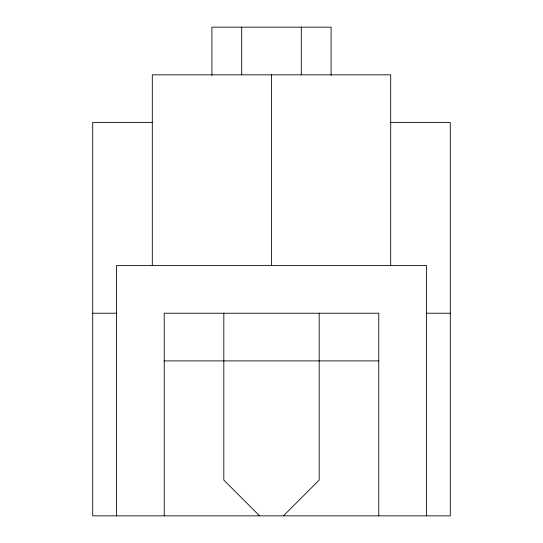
<?xml version="1.0" encoding="UTF-8"?>
<svg xmlns="http://www.w3.org/2000/svg" width="543" height="543" viewBox="0 0 543 543"><rect width="100%" height="100%" fill="white"/><g stroke="black" fill="none" stroke-linecap="round" stroke-linejoin="round"><path stroke-width="0.81" d="M283.419 515.85L319.175 480.093L319.175 313.216M152.468 122.508L92.71 122.508L92.71 515.85L450.29 515.85L450.29 122.508L390.695 122.508M92.71 313.216L116.745 313.216M426.255 313.216L450.29 313.216M164.224 360.898L378.776 360.898M259.581 515.85L223.825 480.093L223.825 313.216M426.452 515.85L426.452 265.541L116.548 265.541L116.548 515.85M390.695 265.71L390.695 74.825L152.305 74.825L152.305 265.71M378.776 515.85L378.776 313.216L164.224 313.216L164.224 515.85M331.094 75.253L331.094 27.15L211.906 27.15L211.906 75.253M301.297 27.15L301.297 74.825M271.5 74.825L271.5 265.71M241.703 27.15L241.703 74.825"/></g></svg>
